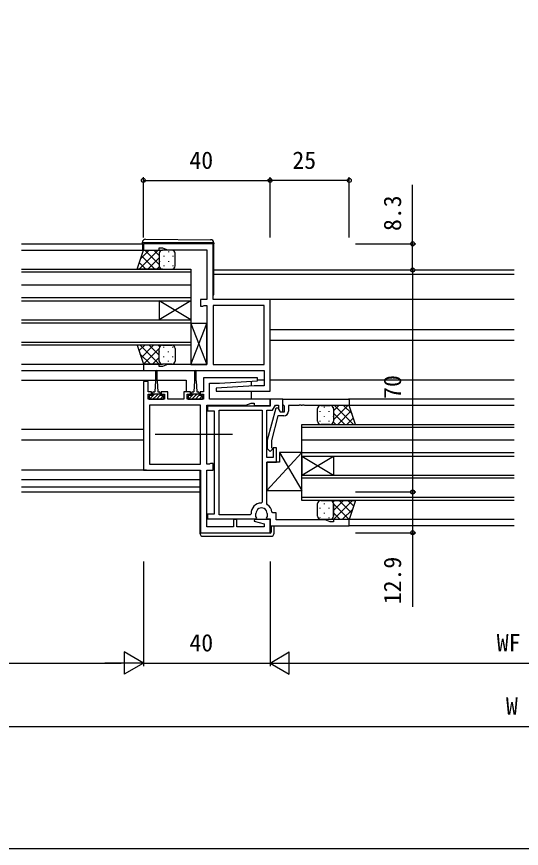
# Model space of a CAD drawing. Units: millimetres, scale not verified. Extents: x -437 to 438, y -281 to 278.
# Drawn here: x -13.8 to 145.5, y -281.1 to -18.6 of the extents above; entities that cross this region are included whole.
import ezdxf
from ezdxf.enums import TextEntityAlignment as Align

# ---------------------------------------------------------------- set-up
doc = ezdxf.new("R2010")
doc.units = ezdxf.units.MM
doc.header["$LTSCALE"] = 2
for name, color, linetype in [('0-2_YKK_11', 7, 'Continuous'), ('0-3_YKK_12', 2, 'Continuous'), ('0-4_YKK_13', 4, 'Continuous'), ('0-6_YKK_D', 6, 'Continuous'), ('0-7_YKK_ZWAK', 7, 'Continuous')]:
    doc.layers.add(name, color=color, linetype=linetype)
doc.styles.add('ＭＳ ゴシック', font='')
doc.styles.get('ＭＳ ゴシック').set_extended_font_data('MS Gothic')

msp = doc.modelspace()

# ---------------------------------------------------------------- linework, layer by layer
at = {"layer": '0-2_YKK_11'}
for points in [[(26.2, -130.3), (64.3, -130.3), (64.3, -135.1), (61.2, -135.1), (49.186, -135.83), (49.215, -136.8), (66.2, -136.8), (66.2, -107.9), (48.2, -107.9), (48.2, -90.3), (26.2, -90.3), (26.2, -92.3), (31.2, -92.3), (31.2, -91.6), (32.2, -91.6), (33.848, -92.2), (46.2, -92.2), (46.2, -107.9), (44.2, -107.9), (44.2, -110), (45, -110), (45.173, -109.9), (45.346, -109.8), (46.2, -109.8), (46.2, -128.4), (33.848, -128.4), (32.2, -129), (31.2, -129), (31.2, -128.3), (26.2, -128.3)], [(48.2, -109.8), (48.2, -128.4), (64.3, -128.4), (64.3, -109.8)], [(44.2, -159.8), (44.2, -141.2), (28.1, -141.2), (28.1, -159.8)]]:
    msp.add_lwpolyline(points, close=True, dxfattribs=at)
for points in [[(26.2, -139.3), (26.2, -161.7), (44.2, -161.7), (44.2, -181.5), (66.2, -181.5), (66.2, -177.3), (61.239, -177.3), (61.171, -177.822), (64.3, -178.661), (64.3, -179.6), (55.7, -179.6), (55.7, -177.3), (54.7, -177.3), (54.7, -179.6), (46.2, -179.6), (46.2, -161.7), (48.2, -161.7), (48.2, -159.6), (47.4, -159.6), (47.227, -159.7), (47.054, -159.8), (46.2, -159.8), (46.2, -141.2), (58.552, -141.2), (60.2, -140.6), (61.2, -140.6), (61.2, -141.3), (66.2, -141.3), (66.2, -139.3), (47.1, -139.3), (47.1, -134.3), (50.2, -134.3), (62.214, -133.57), (62.185, -132.6), (45.2, -132.6), (45.2, -137), (44.1, -137), (44.1, -137.8), (45.2, -137.8), (45.2, -139.3)], [(45.2, -139.3), (40, -139.3), (40, -137.8), (41.1, -137.8), (41.1, -137), (39, -137), (39, -139.3), (33.9, -139.3), (33.9, -137), (31.8, -137), (31.8, -137.8), (32.9, -137.8), (32.9, -139.3), (27.7, -139.3), (27.7, -137.8), (28.8, -137.8), (28.8, -137), (27.7, -137), (27.7, -133.8), (26.2, -133.8), (26.2, -139.3)], [(65.333, -172.656), (65.2, -172.407), (65.2, -159.2), (68.2, -159.2), (68.2, -154.7), (67.2, -154.7), (67.2, -157.7), (65.2, -157.7), (65.2, -142.8), (66.976, -142.8), (67.9, -141.2), (68.9, -141.2), (68.9, -142.434), (69.4, -143.3), (70.2, -143.3), (70.2, -139.3), (66.2, -139.3), (66.2, -141.5), (46.4, -141.5), (46.4, -143), (48.6, -143)], [(70.5, -144.6), (68.68, -144.6), (66.6, -152.361), (66.6, -154.551), (67.024, -154.976), (66.176, -155.824), (65.4, -155.049), (65.4, -152.203), (68.107, -142.1), (68.707, -142.1), (69.4, -143.3), (70.7, -143.3), (70.7, -141.5), (70.5, -141.3), (70.2, -141), (70.2, -139.3)], [(70.2, -139.3), (91.2, -139.3), (91.2, -141.3), (77.158, -141.3), (76.975, -141.18), (76.425, -141.18), (76.242, -141.3), (76.158, -141.3), (75.975, -141.18), (75.425, -141.18), (75.242, -141.3), (72, -141.3), (72, -143.1)], [(48.6, -143), (48.6, -175.6), (46.4, -175.6), (46.4, -177.1), (61.885, -177.1), (62.015, -176.873), (61.75, -176.413), (61.75, -175.4)], [(50.1, -175.8), (50.1, -142.8), (63.7, -142.8), (63.7, -171.801), (63.408, -172.101)], [(60.201, -175.492), (59.901, -175.8), (50.1, -175.8)], [(65.25, -175.4), (65.25, -176.413), (64.985, -176.873), (65.115, -177.1), (66.2, -177.1), (66.2, -179.3), (91.2, -179.3), (91.2, -177.3), (86.2, -177.3), (86.2, -178), (85.2, -178), (83.552, -177.4), (68.1, -177.4), (68.1, -175.2), (67.065, -175.2), (66.768, -174.942)]]:
    msp.add_lwpolyline(points, dxfattribs=at)
for centre, radius, start, end in [((70.5, -143.1), 1.5, 270.00001, 359.99999), ((63.5, -175.4), 3.3, 91.59177, 181.59175), ((63.5, -175.4), 3.3, 7.98355, 56.25101), ((63.5, -175.4), 1.75, 359.99999, 180.00001)]:
    msp.add_arc(centre, radius, start, end, dxfattribs=at)
at = {"layer": '0-3_YKK_12'}
for p, q in [((-12.3, -90.3), (25.9, -90.3)), ((-12.3, -92.3), (26.7, -92.3)), ((-12.3, -98.3), (41.2, -98.3)), ((41.2, -99.3), (-12.3, -99.3)), ((41.2, -98.3), (41.2, -108.3)), ((143.2, -98.6), (48.4, -98.6)), ((143.2, -100), (48.4, -100)), ((41.2, -103.3), (-12.3, -103.3)), ((41.2, -107.3), (-12.3, -107.3)), ((-12.3, -108.3), (41.2, -108.3)), ((31.2, -108.3), (31.2, -114.3)), ((41.2, -108.3), (31.2, -114.3)), ((41.2, -114.3), (31.2, -108.3)), ((41.2, -108.3), (41.2, -114.3)), ((143.2, -107.9), (65.2, -107.9)), ((-12.3, -114.3), (41.2, -114.3)), ((41.2, -115.3), (-12.3, -115.3)), ((143.2, -117.4), (66.2, -117.4)), ((-12.3, -121.3), (41.2, -121.3)), ((143.2, -120.8), (66.2, -120.8)), ((-12.3, -128.3), (26.2, -128.3)), ((-12.3, -130.3), (26.5, -130.3)), ((-12.3, -133.3), (30.05, -133.3)), ((30.55, -133.3), (39.7, -133.3)), ((39.7, -133.3), (39.7, -137.046)), ((60.2, -133.692), (60.2, -135.161)), ((64.3, -133.3), (62.158, -133.3)), ((143.2, -133.3), (66.2, -133.3)), ((60.2, -136.8), (60.2, -139.3)), ((143.2, -141.3), (90.7, -141.3)), ((143.2, -139.3), (90.9, -139.3)), ((-12.3, -148.8), (26.2, -148.8)), ((76.2, -147.3), (143.2, -147.3)), ((76.2, -157.3), (76.2, -147.3)), ((143.2, -148.3), (76.2, -148.3)), ((-12.3, -152.2), (26.2, -152.2)), ((143.2, -152.3), (76.2, -152.3)), ((143.2, -156.3), (76.2, -156.3)), ((76.2, -157.3), (76.2, -163.3)), ((76.2, -157.3), (143.2, -157.3)), ((76.2, -157.3), (86.2, -163.3)), ((76.2, -163.3), (86.2, -157.3)), ((86.2, -157.3), (86.2, -163.3)), ((-12.3, -164.7), (44, -164.7)), ((76.2, -163.3), (143.2, -163.3)), ((76.2, -171.3), (76.2, -163.3)), ((143.2, -164.3), (76.2, -164.3)), ((-12.3, -166.97), (44, -166.97)), ((-12.3, -168.6), (44, -168.6)), ((76.2, -170.3), (143.2, -170.3)), ((143.2, -171.3), (76.2, -171.3)), ((143.2, -177.3), (90.7, -177.3)), ((143.2, -179.3), (90.9, -179.3))]:
    msp.add_line(p, q, dxfattribs=at)
msp.add_lwpolyline([(41.2, -114.3), (41.2, -122.3), (-12.3, -122.3)], dxfattribs=at)
at = {"layer": '0-4_YKK_13'}
for p, q in [((26.909, -88.812), (47.409, -88.991)), ((25.9, -90), (25.9, -89.812)), ((26.404, -90), (25.9, -90)), ((25.9, -90.3), (25.9, -90)), ((25.9, -90.3), (25.9, -92.3)), ((47.904, -90), (26.404, -90)), ((48.4, -90), (48.4, -90.3)), ((48.4, -106.3), (48.4, -90)), ((30.832, -92.3), (24.832, -98.3)), ((28.003, -92.3), (25.298, -95.005)), ((29.851, -98.3), (25.613, -94.061)), ((31.2, -96.82), (26.68, -92.3)), ((31.2, -93.992), (29.508, -92.3)), ((31.2, -93.3), (31.2, -97.3)), ((31.2, -93.3), (31.2, -97.3)), ((31.29, -92.885), (31.29, -92.92)), ((35.2, -92.3), (32.2, -92.3)), ((32.705, -94.135), (32.705, -94.335)), ((34.12, -92.72), (34.12, -92.92)), ((35.535, -94.135), (35.535, -94.335)), ((36.2, -97.3), (36.2, -93.3)), ((27.023, -98.3), (24.906, -96.183)), ((31.2, -94.76), (27.66, -98.3)), ((31.29, -95.75), (31.29, -95.95)), ((34.12, -95.75), (34.12, -95.95)), ((31.233, -97.555), (30.489, -98.3)), ((32.2, -98.3), (35.2, -98.3)), ((32.705, -97.165), (32.705, -97.365)), ((35.535, -97.165), (35.535, -97.365)), ((41.2, -128.4), (46.2, -115.4)), ((41.2, -115.4), (46.2, -128.4)), ((26.623, -122.3), (24.806, -124.117)), ((31.232, -128.3), (25.232, -122.3)), ((29.451, -122.3), (25.513, -126.239)), ((31.2, -125.44), (28.06, -122.3)), ((31.355, -122.766), (30.889, -122.3)), ((31.2, -127.3), (31.2, -123.3)), ((31.2, -127.3), (31.2, -123.3)), ((32.2, -122.3), (35.2, -122.3)), ((32.705, -123.035), (32.705, -122.835)), ((35.535, -123.035), (35.535, -122.835)), ((36.2, -123.3), (36.2, -127.3)), ((28.403, -128.3), (25.098, -124.995)), ((31.2, -123.38), (26.28, -128.3)), ((31.29, -124.45), (31.29, -124.25)), ((32.705, -126.065), (32.705, -125.865)), ((34.12, -124.45), (34.12, -124.25)), ((35.535, -126.065), (35.535, -125.865)), ((31.2, -126.208), (29.108, -128.3)), ((31.29, -127.48), (31.29, -127.28)), ((31.965, -128.272), (31.937, -128.3)), ((35.2, -128.3), (32.2, -128.3)), ((34.12, -127.48), (34.12, -127.28)), ((30.05, -130.55), (30.05, -133.5)), ((30.55, -133.5), (30.55, -130.55)), ((42.35, -130.55), (42.35, -133.5)), ((42.85, -133.5), (42.85, -130.55)), ((30.05, -133.5), (29.8, -137)), ((30.55, -133.5), (30.8, -137)), ((42.35, -133.5), (42.1, -137)), ((42.85, -133.5), (43.1, -137)), ((28.088, -138.2), (28, -138.288)), ((29.71, -137.7), (28.11, -139.3)), ((29.05, -138.2), (29.05, -137.4)), ((31.55, -137.7), (29.05, -137.7)), ((29.45, -137), (29.8, -137)), ((31.55, -138.105), (30.355, -139.3)), ((30.8, -137), (31.15, -137)), ((32.578, -138.2), (31.478, -139.3)), ((31.55, -137.4), (31.55, -138.2)), ((40.388, -138.2), (40.3, -138.288)), ((42.01, -137.7), (40.41, -139.3)), ((41.35, -138.2), (41.35, -137.4)), ((43.85, -137.7), (41.35, -137.7)), ((41.75, -137), (42.1, -137)), ((43.85, -138.105), (42.655, -139.3)), ((43.1, -137), (43.45, -137)), ((44.878, -138.2), (43.778, -139.3)), ((43.85, -137.4), (43.85, -138.2)), ((82.2, -141.3), (85.2, -141.3)), ((83.28, -141.72), (83.28, -141.92)), ((86.2, -142.992), (87.892, -141.3)), ((86.2, -145.82), (90.72, -141.3)), ((86.568, -141.3), (92.568, -147.3)), ((89.397, -141.3), (92.102, -144.005)), ((81.2, -146.3), (81.2, -142.3)), ((81.865, -143.135), (81.865, -143.335)), ((84.695, -143.135), (84.695, -143.335)), ((86.11, -141.885), (86.11, -141.92)), ((86.2, -142.3), (86.2, -146.3)), ((86.2, -142.3), (86.2, -146.3)), ((86.2, -143.76), (89.74, -147.3)), ((87.549, -147.3), (91.787, -143.061)), ((81.865, -146.165), (81.865, -146.365)), ((83.28, -144.75), (83.28, -144.95)), ((84.695, -146.165), (84.695, -146.365)), ((86.11, -144.75), (86.11, -144.95)), ((86.167, -146.555), (86.911, -147.3)), ((90.377, -147.3), (92.494, -145.183)), ((85.2, -147.3), (82.2, -147.3)), ((54.3, -150.5), (29.9, -150.5)), ((65.2, -168.2), (76.2, -156.2)), ((69.2, -156.2), (69.2, -159.2)), ((69.2, -156.2), (76.2, -168.2)), ((27.2, -161.7), (-12.3, -161.7)), ((65.2, -168.2), (76.2, -168.2)), ((81.2, -176.3), (81.2, -172.3)), ((82.2, -171.3), (85.2, -171.3)), ((83.28, -172.22), (83.28, -172.42)), ((86.045, -171.766), (86.511, -171.3)), ((86.11, -172.22), (86.11, -172.42)), ((86.168, -177.3), (92.168, -171.3)), ((86.2, -174.44), (89.34, -171.3)), ((86.2, -176.3), (86.2, -172.3)), ((86.2, -172.3), (86.2, -176.3)), ((86.2, -172.38), (91.12, -177.3)), ((87.949, -171.3), (91.887, -175.239)), ((90.777, -171.3), (92.594, -173.117)), ((81.865, -173.635), (81.865, -173.835)), ((83.28, -175.25), (83.28, -175.45)), ((84.695, -173.635), (84.695, -173.835)), ((86.11, -175.25), (86.11, -175.45)), ((86.2, -175.208), (88.292, -177.3)), ((88.997, -177.3), (92.302, -173.995)), ((81.865, -176.665), (81.865, -176.865)), ((85.2, -177.3), (82.2, -177.3)), ((84.695, -176.665), (84.695, -176.865)), ((85.435, -177.272), (85.463, -177.3)), ((66.5, -179.3), (66.5, -181.3)), ((67.5, -181.6), (67.5, -179.3)), ((44, -181.3), (44, -181.6)), ((44.5, -181.6), (44, -181.6)), ((66.2, -181.6), (44.5, -181.6)), ((45, -182.6), (66.5, -182.6))]:
    msp.add_line(p, q, dxfattribs=at)
for points in [[(48.4, -89.991), (48.4, -90), (47.904, -90)], [(32.2, -98.3), (24.2, -98.3), (26.2, -92.3), (32.2, -92.3)], [(32.2, -122.3), (24.2, -122.3), (26.2, -128.3), (32.2, -128.3)], [(29.05, -138.2), (28, -138.2), (28, -139.3), (32.6, -139.3), (32.6, -138.2), (31.55, -138.2)], [(30.833, -137.7), (30.3, -138.233), (29.233, -139.3)], [(41.35, -138.2), (40.3, -138.2), (40.3, -139.3), (44.9, -139.3), (44.9, -138.2), (43.85, -138.2)], [(43.133, -137.7), (42.6, -138.233), (41.533, -139.3)], [(85.2, -147.3), (93.2, -147.3), (91.2, -141.3), (85.2, -141.3)], [(76.2, -168.2), (76.2, -156.2), (69.2, -156.2)], [(69.2, -159.2), (65.2, -159.2), (65.2, -168.2)], [(44.2, -162), (44, -162), (44, -181.6)], [(85.2, -171.3), (93.2, -171.3), (91.2, -177.3), (85.2, -177.3)]]:
    msp.add_lwpolyline(points, dxfattribs=at)
msp.add_lwpolyline([(41.2, -128.4), (46.2, -128.4), (46.2, -115.4), (41.2, -115.4)], close=True, dxfattribs=at)
for centre, radius, start, end in [((26.9, -89.812), 1, 89.5, 180), ((47.4, -89.991), 1, 0, 89.5), ((32.2, -93.3), 1, 90.0001, 180.0001), ((32.2, -93.3), 1, 90.0001, 180.0001), ((35.2, -93.3), 1, 0.0001, 90.0001), ((32.2, -97.3), 1, 180.0001, 270.0001), ((32.2, -97.3), 1, 180.0001, 270.0001), ((35.2, -97.3), 1, 270.0001, 0.0001), ((47.9, -106.3), 0.5, 306.86983, 0), ((32.2, -123.3), 1, 89.9999, 179.9999), ((32.2, -123.3), 1, 89.9999, 179.9999), ((35.2, -123.3), 1, 359.9999, 89.9999), ((32.2, -127.3), 1, 179.9999, 269.9999), ((32.2, -127.3), 1, 179.9999, 269.9999), ((35.2, -127.3), 1, 269.9999, 359.9999), ((30.3, -130.55), 0.25, 0, 180), ((42.6, -130.55), 0.25, 0, 180), ((29.45, -137.4), 0.4, 90, 180), ((31.15, -137.4), 0.4, 0, 90), ((41.75, -137.4), 0.4, 90, 180), ((43.45, -137.4), 0.4, 0, 90), ((82.2, -142.3), 1, 89.9999, 179.9999), ((85.2, -142.3), 1, 359.9999, 89.9999), ((85.2, -142.3), 1, 359.9999, 89.9999), ((82.2, -146.3), 1, 179.9999, 269.9999), ((85.2, -146.3), 1, 269.9999, 359.9999), ((85.2, -146.3), 1, 269.9999, 359.9999), ((82.2, -172.3), 1, 89.9999, 179.9999), ((85.2, -172.3), 1, 0.0001, 90.0001), ((85.2, -172.3), 1, 359.9999, 89.9999), ((82.2, -176.3), 1, 179.9999, 269.9999), ((85.2, -176.3), 1, 270.0001, 0.0001), ((85.2, -176.3), 1, 269.9999, 359.9999), ((45, -181.6), 1, 180, 270), ((66.2, -181.3), 0.3, 270, 0), ((66.5, -181.6), 1, 270, 0)]:
    msp.add_arc(centre, radius, start, end, dxfattribs=at)
at = {"layer": '0-6_YKK_D'}
for p, q in [((26.2, -88.3), (26.2, -69.3)), ((26.2, -70.3), (66.2, -70.3)), ((66.2, -88.3), (66.2, -69.3)), ((66.2, -88.3), (66.2, -69.3)), ((91.2, -70.3), (66.2, -70.3)), ((91.2, -88.3), (91.2, -69.3)), ((93.2, -90.3), (112.2, -90.3)), ((111.2, -98.6), (111.2, -168.6)), ((93.2, -168.6), (112.2, -168.6)), ((93.2, -168.6), (112.2, -168.6)), ((93.2, -181.5), (112.2, -181.5)), ((26.2, -190.6), (26.2, -223.6)), ((26.2, -190.6), (26.2, -223.6)), ((66.2, -190.6), (66.2, -223.6)), ((66.2, -190.6), (66.2, -223.6)), ((26.2, -222.6), (20.138, -219.1)), ((20.138, -219.1), (20.138, -226.1)), ((66.2, -222.6), (72.262, -219.1)), ((72.262, -226.1), (72.262, -219.1)), ((-91.8, -222.6), (19.2, -222.6)), ((26.2, -222.6), (14.076, -222.6)), ((26.2, -222.6), (20.138, -226.1)), ((26.2, -222.6), (66.2, -222.6)), ((66.2, -222.6), (72.262, -226.1)), ((66.2, -222.6), (78.324, -222.6)), ((73.2, -222.6), (216.2, -222.6)), ((-91.8, -242.6), (381.2, -242.6))]:
    msp.add_line(p, q, dxfattribs=at)
for points in [[(111.2, -98.6), (111.2, -90.3), (111.2, -71.69)], [(111.2, -168.6), (111.2, -181.5), (111.2, -204.882)]]:
    msp.add_lwpolyline(points, dxfattribs=at)
for centre in [(26.2, -70.3), (66.2, -70.3), (66.2, -70.3), (91.2, -70.3), (111.2, -90.3), (111.2, -98.6), (111.2, -98.6), (111.2, -168.6), (111.2, -168.6), (111.2, -181.5)]:
    msp.add_circle(centre, 0.637, dxfattribs=at)
at = {"layer": '0-7_YKK_ZWAK'}
msp.add_lwpolyline([(-436.8, -281.1), (438.2, -281.1), (438.2, 243.9)], dxfattribs=at)

# ---------------------------------------------------------------- texts
at = {"layer": '0-6_YKK_D', "style": 'ＭＳ ゴシック'}
for s, p in [('40', (40.745, -68.3)), ('25', (73.245, -68.3)), ('40', (40.745, -220.6)), ('WF', (137.733, -220.6)), ('W', (140.652, -240.6))]:
    msp.add_text(s, height=5.499, dxfattribs=at).set_placement(p, align=Align.BOTTOM_LEFT)
for s, p in [('8.3', (109.2, -86.261)), ('70', (109.2, -139.225)), ('12.9', (109.2, -204.033))]:
    msp.add_text(s, height=5.499, rotation=90, dxfattribs=at).set_placement(p, align=Align.BOTTOM_LEFT)

doc.saveas('drawing.dxf')
